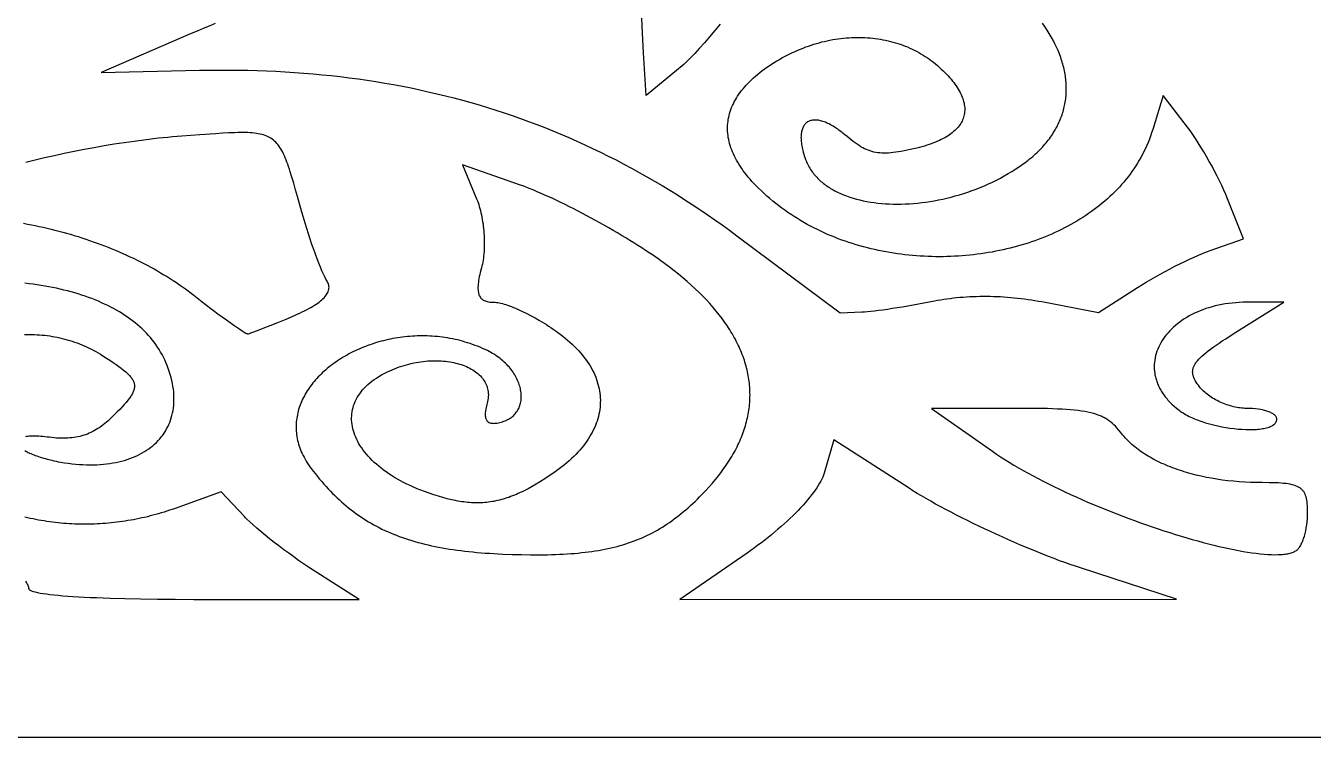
# Model space of a CAD drawing. Extents: x -500 to 500, y -999 to 1001.
# Drawn here: x -245.4 to 82.9, y -999.5 to -818 of the extents above; entities that cross this region are included whole.
import ezdxf

# ---------------------------------------------------------------- set-up
doc = ezdxf.new("R2010")
doc.units = 0
doc.layers.add('LAYER_1', color=18, linetype='CONTINUOUS')

msp = doc.modelspace()

# ---------------------------------------------------------------- linework, layer by layer
at = {"layer": 'LAYER_1'}
for points in [[(-0.07, -999.47), (499.93, -999.47), (497.95, 1000.53), (-500.07, 1000.53), (-500.07, -999.47)], [(-72.97, -937.56), (-72.05, -936.6), (-71.16, -935.63), (-70.31, -934.66), (-69.49, -933.69), (-68.71, -932.72), (-67.97, -931.75), (-67.61, -931.26), (-67.27, -930.78), (-66.93, -930.29), (-66.6, -929.8), (-66.28, -929.31), (-65.96, -928.82), (-65.66, -928.34), (-65.37, -927.85), (-65.08, -927.36), (-64.8, -926.87), (-64.54, -926.38), (-64.28, -925.89), (-64.03, -925.4), (-63.79, -924.91), (-63.56, -924.42), (-63.34, -923.93), (-63.13, -923.44), (-62.92, -922.95), (-62.73, -922.45), (-62.54, -921.96), (-62.37, -921.47), (-62.2, -920.98), (-62.04, -920.49), (-61.89, -920), (-61.75, -919.51), (-61.62, -919.01), (-61.5, -918.52), (-61.38, -918.03), (-61.28, -917.54), (-61.18, -917.05), (-61.1, -916.55), (-61.02, -916.06), (-60.95, -915.57), (-60.89, -915.08), (-60.84, -914.59), (-60.8, -914.1), (-60.77, -913.6), (-60.74, -913.11), (-60.73, -912.62), (-60.72, -912.13), (-60.73, -911.64), (-60.74, -911.15), (-60.76, -910.65), (-60.79, -910.16), (-60.83, -909.67), (-60.88, -909.18), (-60.94, -908.69), (-61, -908.2), (-61.08, -907.71), (-61.16, -907.22), (-61.26, -906.73), (-61.36, -906.24), (-61.47, -905.75), (-61.59, -905.26), (-61.72, -904.77), (-61.86, -904.29), (-62, -903.8), (-62.16, -903.31), (-62.32, -902.82), (-62.5, -902.33), (-62.68, -901.85), (-62.87, -901.36), (-63.07, -900.87), (-63.28, -900.39), (-63.5, -899.9), (-63.73, -899.42), (-63.96, -898.93), (-64.21, -898.45), (-64.46, -897.96), (-64.72, -897.48), (-64.99, -897), (-65.28, -896.51), (-65.57, -896.03), (-65.86, -895.55), (-66.17, -895.07), (-66.49, -894.59), (-66.81, -894.11), (-67.15, -893.63), (-67.49, -893.15), (-67.84, -892.67), (-68.57, -891.71), (-69.34, -890.76), (-70.14, -889.81), (-70.97, -888.86), (-71.85, -887.91), (-72.75, -886.97), (-73.7, -886.03), (-74.67, -885.09), (-75.69, -884.16), (-76.74, -883.23), (-77.82, -882.3), (-78.94, -881.37), (-80.1, -880.45), (-81.29, -879.53), (-82.51, -878.61), (-83.77, -877.7), (-85.07, -876.79), (-86.4, -875.89), (-87.34, -875.27), (-88.31, -874.64), (-89.3, -874), (-90.31, -873.36), (-91.35, -872.72), (-92.4, -872.08), (-93.47, -871.44), (-94.55, -870.8), (-95.65, -870.17), (-96.75, -869.53), (-98.98, -868.28), (-101.22, -867.05), (-103.46, -865.86), (-105.68, -864.71), (-106.77, -864.15), (-107.86, -863.61), (-108.93, -863.08), (-109.98, -862.58), (-111.02, -862.08), (-112.04, -861.61), (-113.03, -861.16), (-114.01, -860.73), (-114.95, -860.32), (-115.87, -859.93), (-116.76, -859.57), (-117.61, -859.23), (-118.43, -858.92), (-119.22, -858.64), (-134.05, -853.42), (-130.42, -862.15), (-130.24, -862.61), (-130.06, -863.09), (-129.9, -863.58), (-129.74, -864.08), (-129.59, -864.6), (-129.45, -865.14), (-129.32, -865.68), (-129.2, -866.24), (-129.09, -866.8), (-128.98, -867.37), (-128.89, -867.95), (-128.8, -868.53), (-128.73, -869.12), (-128.66, -869.71), (-128.61, -870.31), (-128.56, -870.9), (-128.52, -871.5), (-128.5, -872.1), (-128.48, -872.69), (-128.47, -873.28), (-128.47, -873.86), (-128.49, -874.44), (-128.51, -875.02), (-128.54, -875.58), (-128.59, -876.14), (-128.64, -876.69), (-128.7, -877.22), (-128.78, -877.75), (-128.87, -878.26), (-128.96, -878.75), (-129.07, -879.23), (-129.19, -879.69), (-129.35, -880.3), (-129.49, -880.88), (-129.62, -881.44), (-129.74, -881.97), (-129.84, -882.47), (-129.92, -882.96), (-129.99, -883.42), (-130.04, -883.86), (-130.07, -884.27), (-130.09, -884.66), (-130.09, -885.03), (-130.07, -885.38), (-130.04, -885.71), (-129.99, -886.02), (-129.92, -886.31), (-129.83, -886.58), (-129.73, -886.83), (-129.61, -887.06), (-129.47, -887.27), (-129.32, -887.46), (-129.14, -887.64), (-128.95, -887.79), (-128.74, -887.94), (-128.51, -888.06), (-128.26, -888.17), (-128, -888.26), (-127.71, -888.34), (-127.41, -888.4), (-127.08, -888.45), (-126.74, -888.48), (-126.38, -888.5), (-125.99, -888.51), (-125.69, -888.52), (-125.37, -888.55), (-125.02, -888.6), (-124.65, -888.66), (-124.26, -888.75), (-123.86, -888.85), (-123.43, -888.97), (-122.99, -889.11), (-122.53, -889.26), (-122.05, -889.43), (-121.56, -889.61), (-121.06, -889.81), (-120.55, -890.02), (-120.02, -890.25), (-119.48, -890.49), (-118.94, -890.74), (-118.39, -891), (-117.83, -891.28), (-116.69, -891.86), (-115.54, -892.49), (-114.38, -893.15), (-113.22, -893.85), (-112.65, -894.21), (-112.07, -894.58), (-111.51, -894.95), (-110.94, -895.33), (-110.39, -895.71), (-109.84, -896.1), (-109.15, -896.61), (-108.48, -897.12), (-107.84, -897.64), (-107.22, -898.16), (-106.62, -898.68), (-106.04, -899.22), (-105.48, -899.75), (-104.95, -900.29), (-104.44, -900.84), (-103.95, -901.38), (-103.49, -901.94), (-103.05, -902.49), (-102.63, -903.05), (-102.23, -903.61), (-101.85, -904.18), (-101.5, -904.74), (-101.17, -905.32), (-100.86, -905.89), (-100.57, -906.46), (-100.31, -907.04), (-100.07, -907.62), (-99.85, -908.2), (-99.65, -908.79), (-99.48, -909.37), (-99.33, -909.96), (-99.2, -910.55), (-99.09, -911.14), (-99, -911.72), (-98.94, -912.31), (-98.9, -912.9), (-98.88, -913.5), (-98.89, -914.09), (-98.91, -914.68), (-98.96, -915.27), (-99.03, -915.86), (-99.12, -916.45), (-99.24, -917.04), (-99.38, -917.62), (-99.54, -918.21), (-99.72, -918.8), (-99.93, -919.38), (-100.15, -919.96), (-100.4, -920.54), (-100.67, -921.12), (-100.97, -921.7), (-101.28, -922.27), (-101.62, -922.85), (-101.98, -923.41), (-102.36, -923.98), (-102.77, -924.54), (-103.19, -925.1), (-103.64, -925.66), (-104.12, -926.22), (-104.61, -926.76), (-105.13, -927.31), (-105.66, -927.85), (-106.22, -928.39), (-106.81, -928.92), (-107.41, -929.45), (-108.04, -929.98), (-108.69, -930.49), (-109.36, -931.01), (-110.05, -931.52), (-110.77, -932.02), (-111.92, -932.8), (-113.04, -933.54), (-114.14, -934.24), (-115.22, -934.89), (-116.27, -935.5), (-117.3, -936.06), (-118.31, -936.59), (-118.81, -936.83), (-119.31, -937.07), (-119.8, -937.29), (-120.29, -937.51), (-120.78, -937.71), (-121.26, -937.91), (-121.75, -938.09), (-122.22, -938.27), (-122.7, -938.43), (-123.18, -938.58), (-123.65, -938.73), (-124.12, -938.86), (-124.6, -938.98), (-125.07, -939.09), (-125.54, -939.2), (-126.01, -939.29), (-126.48, -939.37), (-126.95, -939.45), (-127.42, -939.51), (-127.9, -939.56), (-128.37, -939.61), (-128.84, -939.64), (-129.32, -939.66), (-129.8, -939.68), (-130.28, -939.68), (-130.76, -939.68), (-131.25, -939.66), (-131.74, -939.64), (-132.23, -939.61), (-132.73, -939.56), (-133.22, -939.51), (-133.73, -939.45), (-134.23, -939.38), (-134.75, -939.3), (-135.26, -939.21), (-135.78, -939.11), (-136.31, -939), (-136.84, -938.89), (-137.92, -938.62), (-139.03, -938.33), (-140.16, -937.99), (-141.32, -937.63), (-142.52, -937.22), (-143.74, -936.78), (-144.69, -936.43), (-145.61, -936.06), (-146.5, -935.68), (-147.38, -935.29), (-148.23, -934.88), (-149.05, -934.47), (-149.85, -934.05), (-150.63, -933.61), (-151.39, -933.17), (-152.12, -932.72), (-152.82, -932.26), (-153.5, -931.79), (-154.16, -931.31), (-154.79, -930.83), (-155.4, -930.34), (-155.99, -929.84), (-156.54, -929.34), (-157.08, -928.83), (-157.59, -928.31), (-158.07, -927.79), (-158.53, -927.27), (-158.96, -926.74), (-159.36, -926.21), (-159.74, -925.67), (-160.1, -925.13), (-160.43, -924.59), (-160.73, -924.05), (-161.01, -923.5), (-161.26, -922.95), (-161.48, -922.4), (-161.68, -921.85), (-161.85, -921.31), (-162, -920.76), (-162.11, -920.21), (-162.2, -919.66), (-162.27, -919.11), (-162.3, -918.57), (-162.31, -918.03), (-162.29, -917.49), (-162.25, -916.95), (-162.17, -916.42), (-162.07, -915.89), (-161.94, -915.36), (-161.79, -914.84), (-161.6, -914.32), (-161.39, -913.81), (-161.15, -913.31), (-160.88, -912.81), (-160.58, -912.31), (-160.25, -911.83), (-159.89, -911.35), (-159.51, -910.88), (-159.09, -910.42), (-158.65, -909.96), (-158.18, -909.52), (-157.68, -909.08), (-157.14, -908.65), (-156.58, -908.24), (-155.99, -907.83), (-155.37, -907.44), (-154.72, -907.05), (-154.04, -906.68), (-153.33, -906.32), (-152.59, -905.97), (-151.98, -905.71), (-151.37, -905.46), (-150.76, -905.22), (-150.15, -905), (-149.54, -904.79), (-148.92, -904.6), (-148.31, -904.43), (-147.7, -904.27), (-147.09, -904.12), (-146.48, -903.99), (-145.88, -903.87), (-145.27, -903.77), (-144.67, -903.68), (-144.07, -903.6), (-143.48, -903.54), (-142.89, -903.49), (-142.3, -903.46), (-141.72, -903.43), (-141.15, -903.42), (-140.58, -903.43), (-140.01, -903.44), (-139.46, -903.47), (-138.91, -903.51), (-138.36, -903.57), (-137.83, -903.63), (-137.3, -903.71), (-136.79, -903.8), (-136.28, -903.9), (-135.78, -904.02), (-135.29, -904.14), (-134.82, -904.28), (-134.35, -904.42), (-133.89, -904.58), (-133.45, -904.75), (-133.02, -904.93), (-132.6, -905.12), (-132.2, -905.32), (-131.8, -905.54), (-131.43, -905.76), (-131.06, -905.99), (-130.71, -906.23), (-130.38, -906.48), (-130.06, -906.74), (-129.76, -907.01), (-129.47, -907.3), (-129.21, -907.58), (-128.95, -907.88), (-128.72, -908.19), (-128.51, -908.51), (-128.31, -908.83), (-128.13, -909.17), (-127.97, -909.51), (-127.83, -909.86), (-127.72, -910.22), (-127.62, -910.58), (-127.54, -910.96), (-127.49, -911.34), (-127.46, -911.73), (-127.44, -912.12), (-127.46, -912.53), (-127.49, -912.94), (-127.55, -913.36), (-127.64, -913.78), (-127.74, -914.21), (-127.85, -914.62), (-127.95, -915.01), (-128.03, -915.39), (-128.1, -915.74), (-128.16, -916.08), (-128.2, -916.4), (-128.23, -916.71), (-128.24, -916.99), (-128.24, -917.26), (-128.23, -917.52), (-128.2, -917.76), (-128.16, -917.98), (-128.1, -918.18), (-128.03, -918.37), (-127.94, -918.54), (-127.84, -918.7), (-127.73, -918.84), (-127.6, -918.96), (-127.46, -919.07), (-127.3, -919.16), (-127.12, -919.24), (-126.94, -919.3), (-126.73, -919.35), (-126.51, -919.38), (-126.28, -919.39), (-126.03, -919.4), (-125.77, -919.38), (-125.49, -919.35), (-125.19, -919.31), (-124.88, -919.25), (-124.55, -919.18), (-124.21, -919.1), (-123.82, -918.99), (-123.46, -918.86), (-123.11, -918.73), (-122.77, -918.58), (-122.45, -918.42), (-122.14, -918.25), (-121.85, -918.07), (-121.57, -917.87), (-121.31, -917.67), (-121.06, -917.45), (-120.83, -917.23), (-120.61, -916.99), (-120.41, -916.75), (-120.22, -916.5), (-120.04, -916.24), (-119.88, -915.97), (-119.74, -915.69), (-119.61, -915.41), (-119.49, -915.12), (-119.38, -914.82), (-119.29, -914.52), (-119.22, -914.21), (-119.16, -913.9), (-119.11, -913.58), (-119.07, -913.25), (-119.05, -912.92), (-119.04, -912.59), (-119.05, -912.26), (-119.07, -911.92), (-119.1, -911.58), (-119.15, -911.23), (-119.21, -910.88), (-119.28, -910.54), (-119.36, -910.19), (-119.46, -909.83), (-119.57, -909.48), (-119.7, -909.13), (-119.84, -908.78), (-119.99, -908.43), (-120.15, -908.08), (-120.32, -907.73), (-120.51, -907.38), (-120.71, -907.03), (-120.92, -906.69), (-121.15, -906.35), (-121.38, -906.01), (-121.63, -905.67), (-121.89, -905.34), (-122.17, -905.01), (-122.45, -904.69), (-122.75, -904.37), (-123.06, -904.06), (-123.38, -903.75), (-123.71, -903.45), (-124.05, -903.16), (-124.41, -902.87), (-124.78, -902.59), (-125.15, -902.31), (-125.54, -902.05), (-125.94, -901.79), (-126.36, -901.54), (-126.78, -901.3), (-127.21, -901.06), (-127.66, -900.84), (-128.28, -900.55), (-128.91, -900.27), (-129.54, -900), (-130.17, -899.74), (-130.81, -899.5), (-131.44, -899.27), (-132.08, -899.05), (-132.72, -898.84), (-133.36, -898.65), (-134, -898.46), (-134.64, -898.29), (-135.29, -898.13), (-135.93, -897.99), (-136.57, -897.85), (-137.22, -897.73), (-137.86, -897.61), (-138.51, -897.51), (-139.15, -897.42), (-139.8, -897.34), (-140.44, -897.27), (-141.09, -897.21), (-141.73, -897.17), (-142.37, -897.13), (-143.01, -897.11), (-143.65, -897.09), (-144.29, -897.08), (-144.92, -897.09), (-145.56, -897.1), (-146.19, -897.13), (-146.82, -897.16), (-147.45, -897.21), (-148.07, -897.26), (-148.7, -897.33), (-149.32, -897.4), (-149.94, -897.48), (-150.55, -897.57), (-151.16, -897.67), (-151.77, -897.78), (-152.37, -897.9), (-152.98, -898.03), (-153.57, -898.17), (-154.17, -898.31), (-154.75, -898.46), (-155.34, -898.62), (-155.92, -898.79), (-156.49, -898.97), (-157.07, -899.16), (-157.63, -899.35), (-158.19, -899.55), (-158.75, -899.76), (-159.3, -899.98), (-159.84, -900.2), (-160.38, -900.43), (-160.91, -900.67), (-161.44, -900.92), (-161.96, -901.17), (-162.47, -901.43), (-162.98, -901.7), (-163.48, -901.97), (-163.98, -902.25), (-164.46, -902.54), (-164.94, -902.83), (-165.41, -903.13), (-165.88, -903.44), (-166.33, -903.75), (-166.78, -904.06), (-167.22, -904.39), (-167.66, -904.72), (-168.08, -905.05), (-168.5, -905.39), (-168.91, -905.74), (-169.3, -906.09), (-169.69, -906.45), (-170.07, -906.81), (-170.45, -907.17), (-170.81, -907.55), (-171.16, -907.92), (-171.5, -908.3), (-171.83, -908.69), (-172.16, -909.08), (-172.47, -909.47), (-172.77, -909.87), (-173.06, -910.27), (-173.34, -910.68), (-173.61, -911.09), (-173.87, -911.51), (-174.11, -911.92), (-174.35, -912.35), (-174.57, -912.77), (-174.79, -913.2), (-174.99, -913.63), (-175.18, -914.07), (-175.35, -914.5), (-175.52, -914.95), (-175.67, -915.39), (-175.81, -915.84), (-175.93, -916.29), (-176.05, -916.74), (-176.14, -917.19), (-176.23, -917.65), (-176.3, -918.11), (-176.36, -918.57), (-176.41, -919.03), (-176.44, -919.5), (-176.46, -919.96), (-176.46, -920.43), (-176.45, -920.9), (-176.42, -921.37), (-176.38, -921.84), (-176.33, -922.32), (-176.26, -922.79), (-176.17, -923.27), (-176.07, -923.75), (-175.95, -924.22), (-175.82, -924.7), (-175.67, -925.18), (-175.51, -925.66), (-175.33, -926.14), (-175.13, -926.62), (-174.92, -927.1), (-174.69, -927.58), (-174.44, -928.06), (-174.18, -928.54), (-173.89, -929.02), (-173.6, -929.5), (-173.28, -929.98), (-172.95, -930.46), (-172.59, -930.94), (-172.07, -931.63), (-171.54, -932.3), (-171, -932.97), (-170.46, -933.62), (-169.92, -934.26), (-169.38, -934.88), (-168.83, -935.5), (-168.28, -936.1), (-167.72, -936.69), (-167.15, -937.26), (-166.59, -937.83), (-166.01, -938.38), (-165.43, -938.92), (-164.85, -939.45), (-164.26, -939.96), (-163.66, -940.47), (-163.06, -940.96), (-162.45, -941.44), (-161.84, -941.91), (-161.21, -942.37), (-160.58, -942.81), (-159.95, -943.25), (-159.3, -943.68), (-158.65, -944.09), (-157.99, -944.49), (-157.32, -944.88), (-156.64, -945.27), (-155.96, -945.64), (-155.26, -946), (-154.56, -946.35), (-153.85, -946.69), (-153.13, -947.02), (-152.4, -947.34), (-151.65, -947.65), (-150.9, -947.94), (-150.14, -948.23), (-149.37, -948.51), (-148.59, -948.78), (-147.79, -949.05), (-146.99, -949.3), (-146.17, -949.54), (-145.34, -949.77), (-144.5, -949.99), (-143.65, -950.21), (-142.79, -950.41), (-141.91, -950.61), (-141.02, -950.8), (-140.12, -950.98), (-139.21, -951.15), (-138.28, -951.31), (-137.34, -951.46), (-136.38, -951.61), (-135.41, -951.74), (-134.43, -951.87), (-133.44, -951.99), (-132.42, -952.1), (-131.4, -952.21), (-130.36, -952.31), (-129.3, -952.39), (-128.23, -952.48), (-127.14, -952.55), (-126.04, -952.62), (-124.92, -952.68), (-123.78, -952.73), (-121.34, -952.82), (-118.99, -952.88), (-116.71, -952.92), (-115.6, -952.93), (-114.51, -952.92), (-113.44, -952.92), (-112.38, -952.9), (-111.35, -952.87), (-110.33, -952.84), (-109.33, -952.8), (-108.35, -952.75), (-107.38, -952.69), (-106.43, -952.63), (-105.49, -952.56), (-104.57, -952.47), (-103.67, -952.38), (-102.78, -952.28), (-101.9, -952.17), (-101.04, -952.05), (-100.2, -951.93), (-99.36, -951.79), (-98.54, -951.64), (-97.73, -951.49), (-96.94, -951.32), (-96.15, -951.15), (-95.38, -950.96), (-94.62, -950.77), (-93.87, -950.57), (-93.13, -950.35), (-92.4, -950.13), (-91.68, -949.89), (-90.97, -949.65), (-90.27, -949.39), (-89.58, -949.13), (-88.9, -948.85), (-88.22, -948.56), (-87.55, -948.26), (-86.89, -947.95), (-86.24, -947.63), (-85.59, -947.3), (-84.96, -946.96), (-84.32, -946.61), (-83.69, -946.24), (-83.07, -945.86), (-82.45, -945.47), (-81.84, -945.07), (-81.23, -944.66), (-80.63, -944.23), (-80.03, -943.79), (-79.43, -943.34), (-78.84, -942.88), (-78.24, -942.41), (-77.65, -941.92), (-77.07, -941.42), (-76.48, -940.91), (-75.89, -940.38), (-75.31, -939.85), (-74.72, -939.29), (-74.14, -938.73), (-73.56, -938.15)], [(65.89, -915.57), (65.49, -915.57), (65.08, -915.55), (64.67, -915.51), (64.25, -915.46), (63.83, -915.4), (63.41, -915.33), (62.98, -915.24), (62.56, -915.14), (62.13, -915.03), (61.7, -914.91), (61.28, -914.78), (60.85, -914.64), (60.43, -914.49), (60.01, -914.32), (59.6, -914.15), (59.19, -913.97), (58.79, -913.78), (58.39, -913.58), (58, -913.38), (57.62, -913.16), (57.24, -912.94), (56.88, -912.71), (56.53, -912.48), (56.18, -912.24), (55.85, -911.99), (55.53, -911.73), (55.23, -911.48), (54.94, -911.21), (54.66, -910.95), (54.4, -910.67), (54.15, -910.4), (53.93, -910.12), (53.61, -909.69), (53.31, -909.28), (53.05, -908.88), (52.82, -908.49), (52.63, -908.11), (52.46, -907.74), (52.39, -907.56), (52.33, -907.38), (52.28, -907.2), (52.23, -907.02), (52.2, -906.84), (52.17, -906.66), (52.16, -906.49), (52.15, -906.31), (52.15, -906.13), (52.16, -905.96), (52.18, -905.78), (52.21, -905.61), (52.25, -905.43), (52.3, -905.26), (52.36, -905.08), (52.43, -904.9), (52.51, -904.72), (52.6, -904.54), (52.71, -904.36), (52.82, -904.18), (52.94, -904), (53.07, -903.81), (53.37, -903.43), (53.71, -903.05), (54.09, -902.65), (54.53, -902.24), (55, -901.82), (55.53, -901.38), (56.1, -900.93), (56.72, -900.46), (57.4, -899.97), (58.12, -899.46), (58.89, -898.94), (59.72, -898.38), (60.6, -897.81), (62.52, -896.59), (75.36, -888.51), (65.95, -888.51), (64.99, -888.52), (64.05, -888.56), (63.13, -888.62), (62.21, -888.7), (61.32, -888.81), (60.44, -888.94), (59.58, -889.09), (58.73, -889.26), (57.9, -889.45), (57.09, -889.66), (56.3, -889.89), (55.52, -890.14), (54.77, -890.41), (54.03, -890.7), (53.31, -891), (52.61, -891.32), (51.93, -891.66), (51.28, -892.01), (50.64, -892.38), (50.02, -892.76), (49.43, -893.16), (48.85, -893.57), (48.3, -893.99), (47.77, -894.43), (47.26, -894.87), (46.78, -895.33), (46.32, -895.8), (45.88, -896.28), (45.47, -896.77), (45.08, -897.27), (44.71, -897.78), (44.37, -898.3), (44.06, -898.82), (43.77, -899.36), (43.51, -899.89), (43.27, -900.44), (43.06, -900.99), (42.88, -901.55), (42.72, -902.11), (42.6, -902.67), (42.5, -903.24), (42.42, -903.81), (42.38, -904.38), (42.37, -904.96), (42.38, -905.53), (42.43, -906.11), (42.5, -906.69), (42.55, -906.98), (42.61, -907.26), (42.67, -907.55), (42.74, -907.84), (42.82, -908.13), (42.91, -908.42), (43, -908.7), (43.11, -908.99), (43.22, -909.28), (43.34, -909.56), (43.46, -909.85), (43.6, -910.13), (43.74, -910.41), (43.89, -910.69), (44.05, -910.97), (44.22, -911.25), (44.39, -911.53), (44.58, -911.81), (44.77, -912.09), (44.97, -912.36), (45.18, -912.64), (45.39, -912.91), (45.62, -913.18), (45.85, -913.45), (46.1, -913.72), (46.35, -913.98), (46.88, -914.51), (47.44, -915.03), (48.04, -915.54), (48.68, -916.04), (49.01, -916.28), (49.35, -916.52), (49.71, -916.75), (50.09, -916.97), (50.48, -917.19), (50.88, -917.41), (51.29, -917.62), (51.72, -917.82), (52.15, -918.02), (52.6, -918.21), (53.06, -918.4), (53.53, -918.58), (54, -918.75), (54.48, -918.92), (54.97, -919.08), (55.47, -919.24), (56.47, -919.53), (57.5, -919.8), (58.54, -920.04), (59.58, -920.26), (60.63, -920.44), (61.67, -920.61), (62.7, -920.74), (63.72, -920.84), (64.71, -920.92), (65.68, -920.97), (66.62, -920.98), (67.08, -920.98), (67.53, -920.97), (67.97, -920.95), (68.39, -920.93), (68.81, -920.89), (69.21, -920.85), (69.6, -920.8), (69.97, -920.75), (70.33, -920.68), (70.68, -920.61), (71.01, -920.53), (71.32, -920.44), (71.62, -920.34), (71.89, -920.23), (72.16, -920.12), (72.4, -919.99), (72.62, -919.86), (72.82, -919.72), (73, -919.57), (73.16, -919.41), (73.29, -919.25), (73.4, -919.07), (73.49, -918.89), (73.56, -918.69), (73.59, -918.49), (73.61, -918.28), (73.6, -918.14), (73.57, -918), (73.52, -917.87), (73.45, -917.74), (73.36, -917.61), (73.26, -917.48), (73.14, -917.35), (73, -917.23), (72.84, -917.11), (72.67, -916.99), (72.49, -916.88), (72.28, -916.77), (72.07, -916.66), (71.84, -916.56), (71.6, -916.46), (71.34, -916.37), (71.07, -916.28), (70.79, -916.19), (70.5, -916.11), (70.2, -916.04), (69.56, -915.9), (68.89, -915.79), (68.18, -915.7), (67.44, -915.63), (66.67, -915.59)], [(81.47, -942.19), (81.46, -941.58), (81.45, -941), (81.42, -940.45), (81.38, -939.94), (81.33, -939.45), (81.26, -938.99), (81.18, -938.57), (81.08, -938.17), (80.96, -937.79), (80.81, -937.44), (80.73, -937.28), (80.65, -937.12), (80.56, -936.97), (80.46, -936.82), (80.36, -936.68), (80.25, -936.54), (80.14, -936.41), (80.02, -936.29), (79.89, -936.17), (79.75, -936.06), (79.61, -935.95), (79.46, -935.84), (79.3, -935.75), (79.14, -935.65), (78.97, -935.56), (78.79, -935.48), (78.4, -935.32), (77.98, -935.18), (77.53, -935.06), (77.04, -934.95), (76.51, -934.86), (75.95, -934.78), (75.34, -934.71), (74.69, -934.65), (74, -934.61), (73.27, -934.57), (72.49, -934.55), (71.66, -934.53), (69.86, -934.52), (68.37, -934.5), (66.88, -934.46), (65.42, -934.39), (63.97, -934.3), (62.53, -934.17), (61.12, -934.02), (59.72, -933.85), (58.34, -933.65), (56.99, -933.42), (55.66, -933.17), (54.35, -932.89), (53.07, -932.59), (51.81, -932.27), (50.57, -931.92), (49.97, -931.74), (49.37, -931.55), (48.78, -931.36), (48.19, -931.16), (47.62, -930.95), (47.05, -930.74), (46.49, -930.52), (45.93, -930.3), (45.38, -930.07), (44.85, -929.84), (44.32, -929.6), (43.79, -929.36), (43.28, -929.11), (42.78, -928.86), (42.28, -928.6), (41.79, -928.33), (41.31, -928.06), (40.84, -927.79), (40.38, -927.51), (39.93, -927.23), (39.49, -926.94), (39.06, -926.64), (38.64, -926.34), (38.22, -926.04), (37.82, -925.73), (37.43, -925.42), (37.05, -925.1), (36.67, -924.78), (36.31, -924.45), (35.96, -924.12), (35.62, -923.79), (35.29, -923.45), (34.97, -923.1), (34.66, -922.75), (34.37, -922.4), (34.08, -922.04), (33.68, -921.53), (33.27, -921.04), (32.86, -920.58), (32.45, -920.15), (32.04, -919.74), (31.61, -919.36), (31.17, -919), (30.72, -918.66), (30.24, -918.34), (30, -918.19), (29.75, -918.05), (29.49, -917.91), (29.23, -917.78), (28.96, -917.65), (28.68, -917.52), (28.1, -917.29), (27.49, -917.08), (26.84, -916.88), (26.15, -916.7), (25.42, -916.54), (24.64, -916.39), (23.82, -916.26), (22.94, -916.14), (22.01, -916.03), (21.02, -915.94), (19.97, -915.86), (18.86, -915.79), (17.68, -915.74), (16.43, -915.69), (15.11, -915.65), (13.71, -915.62), (12.24, -915.6), (10.68, -915.58), (7.31, -915.57), (-14.43, -915.57), (1.1, -926.53), (2.11, -927.23), (3.16, -927.93), (4.24, -928.63), (5.37, -929.33), (6.52, -930.03), (7.71, -930.73), (8.93, -931.42), (10.17, -932.12), (11.45, -932.81), (12.75, -933.5), (14.07, -934.18), (15.42, -934.86), (16.79, -935.54), (18.18, -936.21), (19.59, -936.87), (21.02, -937.53), (22.46, -938.18), (23.91, -938.83), (25.38, -939.46), (26.85, -940.09), (28.34, -940.71), (29.83, -941.32), (31.33, -941.92), (32.83, -942.51), (34.34, -943.09), (35.85, -943.66), (37.35, -944.21), (38.86, -944.75), (40.36, -945.29), (41.86, -945.8), (43.35, -946.31), (44.83, -946.79), (46.3, -947.27), (47.76, -947.73), (49.21, -948.17), (50.64, -948.6), (52.06, -949), (53.46, -949.4), (54.84, -949.77), (56.2, -950.13), (57.54, -950.46), (58.86, -950.78), (60.15, -951.08), (61.41, -951.35), (62.64, -951.61), (63.85, -951.84), (65.02, -952.05), (66.16, -952.24), (67.27, -952.41), (68.33, -952.55), (69.37, -952.67), (70.36, -952.77), (71.31, -952.84), (72.22, -952.88), (73.08, -952.9), (73.9, -952.89), (74.68, -952.85), (75.05, -952.83), (75.4, -952.79), (75.74, -952.75), (76.07, -952.7), (76.39, -952.64), (76.7, -952.58), (76.99, -952.51), (77.27, -952.43), (77.53, -952.34), (77.78, -952.25), (78.02, -952.15), (78.24, -952.04), (78.45, -951.93), (78.64, -951.8), (78.78, -951.69), (78.93, -951.56), (79.07, -951.42), (79.21, -951.25), (79.34, -951.07), (79.48, -950.88), (79.61, -950.67), (79.74, -950.44), (79.86, -950.2), (79.98, -949.95), (80.1, -949.68), (80.22, -949.4), (80.33, -949.11), (80.43, -948.81), (80.64, -948.17), (80.82, -947.5), (80.98, -946.8), (81.12, -946.07), (81.24, -945.32), (81.34, -944.55), (81.41, -943.77), (81.45, -942.98)], [(-20.17, -935.95), (-39.33, -923.6), (-41.81, -932.13), (-41.88, -932.36), (-41.96, -932.6), (-42.15, -933.09), (-42.39, -933.6), (-42.66, -934.13), (-42.96, -934.68), (-43.3, -935.24), (-43.68, -935.82), (-44.09, -936.42), (-44.53, -937.03), (-45, -937.65), (-45.51, -938.28), (-46.04, -938.93), (-46.61, -939.58), (-47.2, -940.24), (-47.81, -940.91), (-48.46, -941.59), (-49.13, -942.27), (-49.82, -942.96), (-50.53, -943.65), (-51.27, -944.34), (-52.02, -945.03), (-52.8, -945.73), (-53.6, -946.42), (-54.41, -947.11), (-55.24, -947.8), (-56.09, -948.49), (-56.95, -949.17), (-57.82, -949.85), (-58.71, -950.51), (-59.61, -951.18), (-60.52, -951.83), (-61.44, -952.47), (-78.6, -964.29), (48.07, -964.28), (23.53, -956.29), (22.25, -955.86), (20.93, -955.41), (19.58, -954.93), (18.21, -954.43), (16.81, -953.91), (15.39, -953.36), (13.95, -952.79), (12.49, -952.21), (11.02, -951.61), (9.54, -950.99), (8.05, -950.36), (6.55, -949.71), (5.05, -949.05), (3.55, -948.38), (2.06, -947.7), (0.57, -947.02), (-0.91, -946.32), (-2.38, -945.62), (-3.83, -944.92), (-5.27, -944.21), (-6.69, -943.5), (-8.08, -942.79), (-9.45, -942.08), (-10.79, -941.37), (-12.1, -940.67), (-13.38, -939.97), (-14.62, -939.28), (-15.82, -938.59), (-16.98, -937.91), (-18.09, -937.25), (-19.16, -936.59)]]:
    msp.add_lwpolyline(points, close=True, dxfattribs=at)
for points in [[(-68.31, -817.58), (-69.67, -819.22), (-71.01, -820.8), (-72.31, -822.3), (-73.58, -823.7), (-74.19, -824.37), (-74.79, -825.01), (-75.38, -825.62), (-75.95, -826.2), (-76.5, -826.75), (-77.03, -827.27), (-77.54, -827.75), (-78.03, -828.19), (-78.49, -828.6), (-78.93, -828.97), (-87.23, -835.74), (-87.84, -824.91), (-88.12, -819.85), (-88.42, -814.09)], [(-197.08, -817.43), (-198.64, -818.07), (-200.17, -818.7), (-201.69, -819.34), (-203.19, -819.98), (-226.21, -829.9), (-201.06, -829.34), (-198.58, -829.29), (-196.11, -829.27), (-193.66, -829.27), (-191.22, -829.29), (-188.8, -829.33), (-186.38, -829.4), (-183.98, -829.48), (-181.59, -829.59), (-179.21, -829.72), (-176.85, -829.87), (-174.5, -830.04), (-172.15, -830.24), (-169.82, -830.46), (-167.51, -830.7), (-165.2, -830.96), (-162.91, -831.24), (-160.62, -831.55), (-158.35, -831.88), (-156.09, -832.23), (-153.84, -832.6), (-151.6, -832.99), (-149.37, -833.41), (-147.15, -833.85), (-144.94, -834.31), (-142.75, -834.8), (-140.56, -835.3), (-138.38, -835.83), (-136.22, -836.39), (-134.06, -836.96), (-131.92, -837.56), (-129.78, -838.18), (-127.65, -838.82), (-125.54, -839.48), (-123.43, -840.17), (-121.33, -840.88), (-119.24, -841.62), (-117.16, -842.37), (-115.09, -843.15), (-113.03, -843.95), (-110.98, -844.78), (-108.93, -845.63), (-106.9, -846.5), (-104.87, -847.39), (-102.85, -848.31), (-100.84, -849.25), (-98.84, -850.21), (-96.85, -851.2), (-94.86, -852.21), (-92.88, -853.24), (-90.91, -854.29), (-88.95, -855.37), (-87, -856.48), (-85.05, -857.6), (-83.11, -858.75), (-81.18, -859.92), (-79.25, -861.12), (-77.34, -862.34), (-75.43, -863.58), (-73.52, -864.85), (-71.62, -866.14), (-69.73, -867.45), (-67.85, -868.79), (-65.97, -870.15), (-64.1, -871.53), (-37.77, -891.22), (-32.18, -890.97), (-31.54, -890.93), (-30.79, -890.87), (-29.94, -890.78), (-28.99, -890.68), (-27.96, -890.55), (-26.85, -890.4), (-25.67, -890.23), (-24.44, -890.05), (-21.84, -889.64), (-19.14, -889.18), (-17.76, -888.94), (-16.39, -888.68), (-15.03, -888.43), (-13.68, -888.16), (-12.9, -888.01), (-12.1, -887.87), (-11.3, -887.74), (-10.5, -887.62), (-9.68, -887.51), (-8.86, -887.41), (-8.03, -887.32), (-7.2, -887.24), (-6.36, -887.18), (-5.52, -887.12), (-4.67, -887.07), (-3.82, -887.03), (-2.97, -887), (-2.11, -886.98), (-1.24, -886.97), (-0.38, -886.97), (0.49, -886.98), (1.37, -887), (2.24, -887.03), (3.12, -887.07), (4, -887.13), (4.88, -887.19), (5.76, -887.26), (6.64, -887.34), (7.52, -887.43), (8.41, -887.53), (9.29, -887.64), (10.17, -887.77), (11.05, -887.9), (11.93, -888.04), (12.81, -888.19), (13.69, -888.35), (28.16, -891.1), (38.11, -884.73), (39.17, -884.06), (40.29, -883.38), (41.45, -882.7), (42.65, -882.01), (43.88, -881.33), (45.13, -880.65), (46.39, -879.98), (47.65, -879.33), (48.9, -878.71), (50.13, -878.11), (51.34, -877.54), (52.5, -877), (53.62, -876.51), (54.68, -876.06), (55.68, -875.67), (56.6, -875.33), (65.13, -872.31), (61.08, -862.14), (60.63, -861.06), (60.14, -859.93), (59.6, -858.76), (59.02, -857.55), (58.4, -856.32), (57.75, -855.08), (57.09, -853.82), (56.4, -852.58), (55.7, -851.34), (54.98, -850.13), (54.27, -848.95), (53.56, -847.81), (52.86, -846.72), (52.16, -845.69), (51.49, -844.73), (50.84, -843.86), (44.65, -835.74), (41.96, -844.46), (41.7, -845.29), (41.42, -846.11), (41.11, -846.92), (40.79, -847.72), (40.46, -848.51), (40.1, -849.28), (39.73, -850.05), (39.34, -850.81), (38.94, -851.56), (38.52, -852.3), (38.08, -853.02), (37.63, -853.74), (37.16, -854.45), (36.68, -855.15), (36.18, -855.83), (35.67, -856.51), (35.14, -857.17), (34.6, -857.83), (34.04, -858.47), (33.47, -859.11), (32.89, -859.73), (32.29, -860.35), (31.68, -860.95), (31.05, -861.54), (30.42, -862.12), (29.77, -862.69), (29.11, -863.25), (28.43, -863.8), (27.75, -864.34), (27.05, -864.87), (26.34, -865.39), (25.62, -865.89), (24.89, -866.39), (24.15, -866.87), (23.4, -867.35), (22.64, -867.81), (21.87, -868.26), (21.09, -868.7), (20.3, -869.13), (19.5, -869.55), (18.69, -869.95), (17.87, -870.35), (17.05, -870.73), (16.22, -871.11), (15.37, -871.47), (14.52, -871.82), (13.67, -872.16), (12.8, -872.48), (11.93, -872.8), (11.05, -873.1), (10.17, -873.4), (9.28, -873.68), (8.38, -873.95), (7.47, -874.21), (6.57, -874.45), (5.65, -874.69), (4.73, -874.91), (3.81, -875.12), (2.88, -875.32), (1.94, -875.51), (1, -875.69), (0.06, -875.85), (-0.88, -876), (-1.83, -876.14), (-2.79, -876.27), (-3.74, -876.39), (-4.7, -876.49), (-5.66, -876.58), (-6.63, -876.66), (-7.59, -876.73), (-8.56, -876.79), (-9.53, -876.83), (-10.5, -876.86), (-11.47, -876.88), (-12.45, -876.89), (-13.42, -876.88), (-14.39, -876.86), (-15.37, -876.83), (-16.34, -876.79), (-17.32, -876.73), (-18.29, -876.67), (-19.26, -876.58), (-20.24, -876.49), (-21.21, -876.39), (-22.18, -876.27), (-23.15, -876.14), (-24.11, -875.99), (-25.08, -875.84), (-26.04, -875.67), (-27, -875.48), (-27.95, -875.29), (-28.91, -875.08), (-29.86, -874.86), (-30.8, -874.63), (-31.75, -874.38), (-32.69, -874.12), (-33.62, -873.85), (-34.55, -873.56), (-35.48, -873.26), (-36.4, -872.95), (-37.31, -872.63), (-38.22, -872.29), (-39.13, -871.94), (-40.02, -871.57), (-40.92, -871.19), (-41.8, -870.8), (-42.68, -870.4), (-43.55, -869.98), (-44.42, -869.55), (-45.28, -869.1), (-46.13, -868.64), (-46.97, -868.17), (-47.81, -867.68), (-48.63, -867.18), (-49.45, -866.67), (-50.26, -866.14), (-51.06, -865.6), (-51.85, -865.05), (-52.64, -864.48), (-53.41, -863.9), (-54.17, -863.3), (-54.92, -862.69), (-55.66, -862.07), (-56.4, -861.43), (-57.12, -860.78), (-57.83, -860.11), (-58.52, -859.43), (-59.21, -858.74), (-59.73, -858.2), (-60.23, -857.66), (-60.71, -857.12), (-61.16, -856.57), (-61.6, -856.03), (-62.03, -855.5), (-62.43, -854.96), (-62.81, -854.42), (-63.17, -853.88), (-63.52, -853.34), (-63.84, -852.81), (-64.15, -852.27), (-64.44, -851.74), (-64.7, -851.21), (-64.95, -850.67), (-65.18, -850.14), (-65.39, -849.61), (-65.58, -849.08), (-65.75, -848.56), (-65.91, -848.03), (-66.04, -847.51), (-66.16, -846.98), (-66.25, -846.46), (-66.33, -845.94), (-66.39, -845.42), (-66.43, -844.9), (-66.45, -844.39), (-66.45, -843.87), (-66.43, -843.36), (-66.39, -842.85), (-66.33, -842.34), (-66.26, -841.84), (-66.16, -841.33), (-66.05, -840.83), (-65.92, -840.33), (-65.77, -839.83), (-65.6, -839.33), (-65.41, -838.84), (-65.2, -838.35), (-64.97, -837.86), (-64.73, -837.37), (-64.46, -836.89), (-64.18, -836.41), (-63.88, -835.93), (-63.56, -835.45), (-63.22, -834.97), (-62.86, -834.5), (-62.48, -834.03), (-62.08, -833.57), (-61.67, -833.1), (-61.23, -832.64), (-60.78, -832.19), (-60.31, -831.73), (-59.82, -831.28), (-59.31, -830.83), (-58.78, -830.38), (-58.23, -829.94), (-57.67, -829.5), (-57.08, -829.07), (-56.48, -828.64), (-55.86, -828.21), (-55.22, -827.78), (-54.56, -827.36), (-53.88, -826.94), (-53.23, -826.55), (-52.57, -826.18), (-51.91, -825.82), (-51.25, -825.47), (-50.58, -825.13), (-49.91, -824.81), (-49.24, -824.5), (-48.56, -824.2), (-47.88, -823.92), (-47.2, -823.65), (-46.52, -823.39), (-45.84, -823.14), (-45.15, -822.91), (-44.47, -822.69), (-43.78, -822.49), (-43.09, -822.29), (-42.4, -822.11), (-41.71, -821.95), (-41.02, -821.79), (-40.33, -821.65), (-39.64, -821.52), (-38.95, -821.41), (-38.26, -821.3), (-37.57, -821.21), (-36.89, -821.14), (-36.2, -821.07), (-35.51, -821.02), (-34.83, -820.98), (-34.15, -820.96), (-33.47, -820.95), (-32.79, -820.95), (-32.11, -820.96), (-31.44, -820.99), (-30.77, -821.03), (-30.1, -821.08), (-29.44, -821.14), (-28.78, -821.22), (-28.12, -821.31), (-27.47, -821.41), (-26.82, -821.53), (-26.17, -821.66), (-25.53, -821.8), (-24.89, -821.95), (-24.26, -822.12), (-23.63, -822.3), (-23.01, -822.49), (-22.4, -822.7), (-21.79, -822.92), (-21.18, -823.15), (-20.58, -823.39), (-19.99, -823.65), (-19.4, -823.92), (-18.82, -824.2), (-18.25, -824.49), (-17.69, -824.8), (-17.13, -825.12), (-16.58, -825.45), (-16.03, -825.8), (-15.5, -826.15), (-14.97, -826.53), (-14.45, -826.91), (-13.94, -827.3), (-13.44, -827.71), (-12.95, -828.13), (-12.44, -828.58), (-11.96, -829.03), (-11.5, -829.47), (-11.05, -829.91), (-10.62, -830.35), (-10.22, -830.78), (-9.83, -831.21), (-9.46, -831.64), (-9.11, -832.07), (-8.77, -832.49), (-8.46, -832.91), (-8.16, -833.33), (-7.89, -833.75), (-7.63, -834.16), (-7.39, -834.57), (-7.17, -834.97), (-6.97, -835.37), (-6.78, -835.77), (-6.62, -836.17), (-6.47, -836.56), (-6.34, -836.95), (-6.24, -837.33), (-6.14, -837.71), (-6.07, -838.09), (-6.02, -838.46), (-5.98, -838.83), (-5.97, -839.19), (-5.97, -839.55), (-5.99, -839.91), (-6.03, -840.26), (-6.08, -840.61), (-6.16, -840.95), (-6.25, -841.29), (-6.37, -841.63), (-6.5, -841.95), (-6.64, -842.28), (-6.81, -842.6), (-7, -842.91), (-7.2, -843.22), (-7.42, -843.53), (-7.66, -843.83), (-7.92, -844.12), (-8.2, -844.41), (-8.49, -844.7), (-8.8, -844.98), (-9.13, -845.25), (-9.48, -845.52), (-9.85, -845.78), (-10.23, -846.04), (-10.64, -846.29), (-11.06, -846.53), (-11.5, -846.77), (-11.95, -847.01), (-12.43, -847.23), (-12.92, -847.45), (-13.43, -847.67), (-13.96, -847.88), (-14.51, -848.08), (-15.07, -848.28), (-15.65, -848.47), (-16.25, -848.65), (-16.87, -848.83), (-17.51, -849), (-18.16, -849.16), (-19.04, -849.37), (-19.88, -849.56), (-20.68, -849.73), (-21.45, -849.89), (-22.18, -850.03), (-22.89, -850.15), (-23.56, -850.25), (-24.21, -850.34), (-24.84, -850.4), (-25.44, -850.45), (-26.01, -850.47), (-26.57, -850.48), (-27.11, -850.46), (-27.64, -850.42), (-28.15, -850.36), (-28.65, -850.28), (-29.14, -850.18), (-29.62, -850.06), (-30.09, -849.91), (-30.56, -849.74), (-31.03, -849.55), (-31.49, -849.33), (-31.96, -849.09), (-32.43, -848.82), (-32.91, -848.53), (-33.39, -848.22), (-33.88, -847.87), (-34.39, -847.51), (-34.9, -847.11), (-35.43, -846.69), (-35.98, -846.25), (-36.54, -845.77), (-36.93, -845.45), (-37.31, -845.14), (-37.69, -844.85), (-38.06, -844.57), (-38.43, -844.31), (-38.79, -844.06), (-39.15, -843.82), (-39.5, -843.6), (-39.85, -843.4), (-40.19, -843.21), (-40.53, -843.03), (-40.86, -842.87), (-41.18, -842.72), (-41.5, -842.59), (-41.82, -842.47), (-42.12, -842.37), (-42.42, -842.28), (-42.71, -842.2), (-43, -842.14), (-43.28, -842.09), (-43.55, -842.05), (-43.81, -842.03), (-44.07, -842.02), (-44.32, -842.02), (-44.56, -842.04), (-44.8, -842.07), (-45.02, -842.11), (-45.24, -842.16), (-45.45, -842.23), (-45.65, -842.31), (-45.84, -842.41), (-46.03, -842.52), (-46.2, -842.63), (-46.37, -842.77), (-46.53, -842.91), (-46.68, -843.07), (-46.82, -843.23), (-46.95, -843.41), (-47.07, -843.61), (-47.18, -843.81), (-47.28, -844.03), (-47.37, -844.25), (-47.45, -844.49), (-47.52, -844.74), (-47.58, -845.01), (-47.63, -845.28), (-47.67, -845.56), (-47.7, -845.86), (-47.71, -846.17), (-47.72, -846.49), (-47.71, -846.82), (-47.7, -847.16), (-47.67, -847.51), (-47.63, -847.87), (-47.58, -848.24), (-47.51, -848.62), (-47.44, -849.02), (-47.35, -849.42), (-47.25, -849.83), (-47.14, -850.26), (-47.01, -850.69), (-46.87, -851.13), (-46.72, -851.59), (-46.56, -852.05), (-46.43, -852.39), (-46.29, -852.73), (-46.14, -853.06), (-45.98, -853.38), (-45.82, -853.71), (-45.64, -854.02), (-45.46, -854.33), (-45.27, -854.64), (-45.07, -854.94), (-44.86, -855.23), (-44.65, -855.52), (-44.42, -855.81), (-44.19, -856.09), (-43.95, -856.36), (-43.7, -856.63), (-43.45, -856.9), (-43.18, -857.15), (-42.91, -857.41), (-42.64, -857.66), (-42.35, -857.9), (-42.06, -858.14), (-41.76, -858.37), (-41.45, -858.6), (-41.14, -858.82), (-40.82, -859.04), (-40.49, -859.25), (-40.16, -859.46), (-39.82, -859.66), (-39.48, -859.86), (-39.12, -860.05), (-38.4, -860.42), (-37.66, -860.76), (-36.89, -861.09), (-36.1, -861.39), (-35.29, -861.68), (-34.45, -861.94), (-33.6, -862.18), (-32.73, -862.4), (-31.84, -862.6), (-30.94, -862.78), (-30.02, -862.94), (-29.08, -863.08), (-28.13, -863.19), (-27.16, -863.29), (-26.19, -863.36), (-25.2, -863.42), (-24.19, -863.45), (-23.18, -863.46), (-22.16, -863.45), (-21.13, -863.42), (-20.09, -863.36), (-19.05, -863.29), (-17.99, -863.19), (-16.94, -863.08), (-15.87, -862.94), (-14.81, -862.78), (-13.74, -862.6), (-12.67, -862.4), (-11.59, -862.18), (-10.52, -861.93), (-9.44, -861.67), (-8.37, -861.38), (-7.3, -861.07), (-6.23, -860.74), (-5.17, -860.39), (-4.11, -860.02), (-3.05, -859.63), (-2, -859.21), (-0.96, -858.78), (0.08, -858.32), (1.1, -857.84), (2.12, -857.34), (3.13, -856.81), (4.12, -856.27), (5.11, -855.7), (6.08, -855.12), (7.04, -854.51), (7.99, -853.88), (8.92, -853.22), (9.35, -852.91), (9.77, -852.59), (10.18, -852.27), (10.58, -851.95), (10.98, -851.63), (11.37, -851.3), (11.74, -850.97), (12.11, -850.63), (12.47, -850.3), (12.83, -849.96), (13.17, -849.61), (13.5, -849.27), (13.83, -848.92), (14.15, -848.57), (14.46, -848.22), (14.76, -847.86), (15.05, -847.51), (15.33, -847.15), (15.61, -846.78), (15.87, -846.42), (16.13, -846.05), (16.38, -845.68), (16.62, -845.31), (16.85, -844.94), (17.08, -844.56), (17.29, -844.19), (17.5, -843.81), (17.7, -843.42), (17.89, -843.04), (18.07, -842.65), (18.24, -842.27), (18.41, -841.88), (18.56, -841.48), (18.71, -841.09), (18.85, -840.7), (18.98, -840.3), (19.1, -839.9), (19.22, -839.5), (19.32, -839.1), (19.42, -838.69), (19.51, -838.29), (19.59, -837.88), (19.66, -837.47), (19.72, -837.07), (19.78, -836.65), (19.83, -836.24), (19.87, -835.83), (19.9, -835.41), (19.92, -835), (19.94, -834.58), (19.94, -834.16), (19.94, -833.74), (19.93, -833.32), (19.91, -832.9), (19.88, -832.48), (19.85, -832.05), (19.81, -831.63), (19.75, -831.2), (19.69, -830.78), (19.63, -830.35), (19.55, -829.92), (19.47, -829.49), (19.37, -829.06), (19.27, -828.63), (19.17, -828.2), (19.05, -827.77), (18.92, -827.34), (18.79, -826.91), (18.65, -826.47), (18.5, -826.04), (18.18, -825.17), (17.83, -824.3), (17.44, -823.43), (17.02, -822.56), (16.57, -821.69), (16.09, -820.81), (15.57, -819.94), (15.03, -819.07), (14.45, -818.2), (13.84, -817.33)], [(-245.97, -868.37), (-244.97, -868.55), (-243.96, -868.74), (-242.96, -868.94), (-241.96, -869.15), (-240.96, -869.37), (-239.96, -869.6), (-238.96, -869.84), (-237.97, -870.09), (-236.98, -870.34), (-235.98, -870.61), (-235, -870.88), (-234.01, -871.17), (-233.03, -871.46), (-232.05, -871.76), (-231.07, -872.07), (-230.1, -872.39), (-229.13, -872.72), (-228.17, -873.06), (-227.21, -873.4), (-226.25, -873.76), (-225.3, -874.12), (-224.36, -874.49), (-223.42, -874.87), (-222.49, -875.25), (-221.56, -875.65), (-220.64, -876.05), (-219.73, -876.46), (-218.82, -876.88), (-217.92, -877.3), (-217.03, -877.74), (-216.15, -878.18), (-215.27, -878.63), (-214.4, -879.08), (-213.54, -879.54), (-212.69, -880.01), (-211.84, -880.49), (-211.01, -880.97), (-210.19, -881.47), (-209.37, -881.96), (-208.57, -882.47), (-207.77, -882.98), (-206.99, -883.5), (-206.21, -884.02), (-205.45, -884.55), (-204.7, -885.09), (-203.96, -885.63), (-203.23, -886.18), (-202.51, -886.73), (-199.95, -888.72), (-197.52, -890.57), (-196.38, -891.43), (-195.28, -892.24), (-194.24, -893), (-193.28, -893.7), (-192.38, -894.34), (-191.57, -894.9), (-190.84, -895.39), (-190.21, -895.8), (-189.69, -896.13), (-189.27, -896.37), (-189.1, -896.45), (-188.97, -896.51), (-188.86, -896.55), (-188.79, -896.56), (-188.62, -896.53), (-188.35, -896.45), (-187.97, -896.33), (-187.51, -896.16), (-186.31, -895.72), (-184.82, -895.14), (-183.08, -894.45), (-181.13, -893.65), (-179.03, -892.78), (-176.83, -891.85), (-176.16, -891.56), (-175.52, -891.27), (-174.91, -890.98), (-174.33, -890.7), (-173.77, -890.41), (-173.23, -890.13), (-172.73, -889.85), (-172.25, -889.56), (-171.79, -889.28), (-171.36, -889), (-170.96, -888.73), (-170.58, -888.45), (-170.23, -888.17), (-169.91, -887.9), (-169.61, -887.62), (-169.34, -887.35), (-169.09, -887.07), (-168.88, -886.8), (-168.68, -886.53), (-168.52, -886.26), (-168.38, -886), (-168.26, -885.73), (-168.17, -885.46), (-168.11, -885.2), (-168.08, -884.93), (-168.07, -884.67), (-168.09, -884.41), (-168.13, -884.15), (-168.2, -883.89), (-168.3, -883.63), (-168.42, -883.38), (-168.57, -883.12), (-168.71, -882.9), (-168.85, -882.64), (-169.17, -882.03), (-169.51, -881.3), (-169.88, -880.47), (-170.27, -879.54), (-170.68, -878.52), (-171.1, -877.43), (-171.54, -876.26), (-171.98, -875.04), (-172.42, -873.76), (-172.87, -872.44), (-173.32, -871.08), (-173.76, -869.7), (-174.19, -868.31), (-174.61, -866.91), (-175.01, -865.51), (-176.12, -861.56), (-176.61, -859.79), (-177.08, -858.14), (-177.53, -856.61), (-177.96, -855.21), (-178.17, -854.54), (-178.38, -853.91), (-178.59, -853.31), (-178.8, -852.73), (-179.01, -852.17), (-179.22, -851.65), (-179.44, -851.15), (-179.66, -850.67), (-179.88, -850.22), (-180.11, -849.79), (-180.35, -849.38), (-180.59, -849), (-180.84, -848.64), (-181.1, -848.3), (-181.36, -847.98), (-181.64, -847.68), (-181.93, -847.41), (-182.23, -847.15), (-182.55, -846.91), (-182.88, -846.69), (-183.22, -846.48), (-183.58, -846.3), (-183.95, -846.13), (-184.34, -845.97), (-184.75, -845.84), (-185.18, -845.72), (-185.63, -845.61), (-186.1, -845.52), (-186.58, -845.44), (-187.1, -845.37), (-187.63, -845.32), (-188.19, -845.27), (-188.77, -845.24), (-189.38, -845.22), (-190.01, -845.22), (-190.67, -845.22), (-191.36, -845.23), (-192.08, -845.25), (-193.6, -845.31), (-195.25, -845.4), (-197.03, -845.52), (-201.02, -845.81), (-205.61, -846.15), (-206.77, -846.24), (-207.95, -846.34), (-209.14, -846.45), (-210.35, -846.56), (-211.56, -846.69), (-212.79, -846.83), (-214.02, -846.97), (-215.26, -847.13), (-217.77, -847.46), (-220.29, -847.82), (-222.84, -848.22), (-225.4, -848.64), (-227.96, -849.09), (-230.51, -849.57), (-233.06, -850.07), (-235.59, -850.6), (-238.1, -851.14), (-240.58, -851.7), (-243.02, -852.28), (-245.42, -852.87)], [(-245.61, -926.33), (-245.34, -926.49), (-245.06, -926.64), (-244.75, -926.8), (-244.43, -926.96), (-244.1, -927.11), (-243.74, -927.27), (-243.37, -927.42), (-242.99, -927.57), (-242.58, -927.72), (-242.16, -927.87), (-241.73, -928.02), (-240.81, -928.3), (-239.83, -928.57), (-238.78, -928.82), (-238.24, -928.94), (-237.68, -929.06), (-237.1, -929.17), (-236.51, -929.28), (-235.53, -929.45), (-234.56, -929.59), (-233.6, -929.71), (-232.66, -929.8), (-231.73, -929.88), (-230.81, -929.93), (-229.91, -929.97), (-229.02, -929.98), (-228.14, -929.97), (-227.28, -929.95), (-226.44, -929.9), (-225.61, -929.83), (-224.79, -929.75), (-223.99, -929.64), (-223.21, -929.51), (-222.44, -929.37), (-221.69, -929.21), (-220.96, -929.03), (-220.24, -928.83), (-219.54, -928.61), (-218.85, -928.37), (-218.19, -928.12), (-217.54, -927.85), (-216.91, -927.56), (-216.3, -927.26), (-215.7, -926.94), (-215.13, -926.6), (-214.57, -926.24), (-214.04, -925.87), (-213.52, -925.49), (-213.03, -925.09), (-212.55, -924.67), (-212.09, -924.24), (-211.66, -923.79), (-211.24, -923.33), (-210.85, -922.86), (-210.47, -922.37), (-210.12, -921.86), (-209.79, -921.35), (-209.48, -920.82), (-209.2, -920.27), (-208.94, -919.72), (-208.7, -919.15), (-208.48, -918.56), (-208.29, -917.97), (-208.12, -917.36), (-207.97, -916.74), (-207.85, -916.11), (-207.75, -915.47), (-207.67, -914.82), (-207.63, -914.15), (-207.6, -913.48), (-207.6, -912.79), (-207.63, -912.09), (-207.68, -911.39), (-207.76, -910.67), (-207.86, -909.95), (-208, -909.21), (-208.15, -908.47), (-208.34, -907.71), (-208.55, -906.95), (-208.79, -906.18), (-209.06, -905.4), (-209.35, -904.61), (-209.64, -903.91), (-209.95, -903.22), (-210.28, -902.54), (-210.63, -901.87), (-211, -901.21), (-211.39, -900.57), (-211.8, -899.94), (-212.23, -899.31), (-212.67, -898.71), (-213.14, -898.11), (-213.63, -897.52), (-214.13, -896.95), (-214.65, -896.39), (-215.19, -895.83), (-215.75, -895.3), (-216.32, -894.77), (-216.92, -894.25), (-217.53, -893.75), (-218.15, -893.26), (-218.8, -892.78), (-219.45, -892.31), (-220.13, -891.85), (-220.82, -891.41), (-221.53, -890.97), (-222.25, -890.55), (-222.99, -890.14), (-223.74, -889.74), (-224.5, -889.35), (-225.28, -888.98), (-226.08, -888.62), (-226.89, -888.26), (-227.71, -887.92), (-228.54, -887.59), (-229.39, -887.28), (-230.25, -886.97), (-231.13, -886.68), (-232.02, -886.39), (-232.91, -886.12), (-233.83, -885.86), (-234.75, -885.61), (-235.68, -885.38), (-236.63, -885.15), (-237.58, -884.94), (-238.55, -884.74), (-239.53, -884.55), (-240.52, -884.37), (-241.51, -884.2), (-242.52, -884.05), (-243.54, -883.9), (-244.57, -883.77), (-245.6, -883.65)], [(-245.71, -896.76), (-245.07, -896.74), (-244.43, -896.74), (-243.79, -896.74), (-243.15, -896.75), (-242.5, -896.78), (-241.86, -896.82), (-241.22, -896.87), (-240.57, -896.94), (-239.93, -897.01), (-239.29, -897.1), (-238.65, -897.2), (-238, -897.32), (-237.37, -897.44), (-236.73, -897.58), (-236.09, -897.73), (-235.46, -897.89), (-234.82, -898.06), (-234.19, -898.25), (-233.57, -898.45), (-232.94, -898.66), (-232.32, -898.88), (-231.7, -899.12), (-231.09, -899.36), (-230.48, -899.62), (-229.87, -899.9), (-229.27, -900.18), (-228.67, -900.48), (-228.08, -900.79), (-227.49, -901.11), (-226.91, -901.44), (-226.33, -901.79), (-225.76, -902.15), (-224.82, -902.75), (-223.95, -903.32), (-223.13, -903.87), (-222.37, -904.39), (-221.67, -904.89), (-221.03, -905.36), (-220.44, -905.82), (-219.91, -906.26), (-219.44, -906.69), (-219.23, -906.9), (-219.03, -907.11), (-218.84, -907.31), (-218.67, -907.51), (-218.51, -907.71), (-218.36, -907.91), (-218.23, -908.11), (-218.12, -908.31), (-218.01, -908.5), (-217.92, -908.7), (-217.85, -908.89), (-217.79, -909.09), (-217.74, -909.29), (-217.7, -909.48), (-217.68, -909.68), (-217.67, -909.88), (-217.68, -910.08), (-217.7, -910.29), (-217.73, -910.49), (-217.78, -910.7), (-217.84, -910.91), (-217.91, -911.13), (-218, -911.34), (-218.1, -911.56), (-218.21, -911.79), (-218.33, -912.02), (-218.47, -912.25), (-218.62, -912.49), (-218.79, -912.73), (-218.96, -912.98), (-219.36, -913.5), (-219.8, -914.04), (-220.3, -914.61), (-220.85, -915.2), (-221.44, -915.83), (-222.09, -916.49), (-223.53, -917.93), (-223.96, -918.34), (-224.39, -918.73), (-224.81, -919.11), (-225.24, -919.47), (-225.67, -919.81), (-226.11, -920.13), (-226.54, -920.44), (-226.98, -920.73), (-227.42, -921), (-227.86, -921.26), (-228.31, -921.5), (-228.77, -921.72), (-229.22, -921.93), (-229.69, -922.12), (-230.16, -922.29), (-230.63, -922.45), (-231.11, -922.6), (-231.6, -922.72), (-232.1, -922.84), (-232.6, -922.93), (-233.11, -923.01), (-233.63, -923.08), (-234.16, -923.13), (-234.7, -923.17), (-235.25, -923.19), (-235.81, -923.2), (-236.38, -923.19), (-236.96, -923.17), (-237.55, -923.14), (-238.16, -923.09), (-238.77, -923.02), (-239.4, -922.95), (-239.98, -922.88), (-240.53, -922.81), (-241.06, -922.76), (-241.57, -922.72), (-242.05, -922.69), (-242.52, -922.67), (-242.96, -922.66), (-243.38, -922.66), (-243.78, -922.66), (-244.16, -922.68), (-244.52, -922.7), (-244.86, -922.73), (-245.18, -922.77), (-245.47, -922.81)], [(-245.46, -959.68), (-245.22, -960.04), (-245.02, -960.38), (-244.87, -960.7), (-244.81, -960.85), (-244.75, -961), (-244.71, -961.14), (-244.69, -961.27), (-244.67, -961.4), (-244.66, -961.52), (-244.65, -961.6), (-244.62, -961.68), (-244.56, -961.76), (-244.48, -961.83), (-244.37, -961.91), (-244.25, -961.99), (-244.1, -962.06), (-243.92, -962.13), (-243.73, -962.2), (-243.51, -962.27), (-243.01, -962.41), (-242.42, -962.55), (-241.75, -962.68), (-240.99, -962.8), (-240.14, -962.92), (-239.22, -963.04), (-238.21, -963.15), (-237.12, -963.26), (-235.95, -963.36), (-234.7, -963.45), (-233.38, -963.55), (-231.98, -963.63), (-230.5, -963.72), (-228.95, -963.79), (-227.32, -963.86), (-225.63, -963.93), (-223.86, -963.99), (-220.12, -964.1), (-216.1, -964.18), (-211.83, -964.24), (-207.3, -964.28), (-202.53, -964.29), (-160.4, -964.29), (-172.08, -956.85), (-173.3, -956.05), (-174.55, -955.22), (-175.81, -954.36), (-177.08, -953.46), (-178.35, -952.55), (-179.61, -951.62), (-180.85, -950.68), (-182.06, -949.75), (-183.24, -948.82), (-184.37, -947.9), (-185.44, -947.01), (-186.45, -946.15), (-187.38, -945.32), (-188.24, -944.54), (-189, -943.8), (-189.34, -943.46), (-189.66, -943.13), (-195.56, -936.85), (-207.34, -941.08), (-208.04, -941.33), (-208.74, -941.57), (-209.44, -941.8), (-210.14, -942.02), (-210.85, -942.24), (-211.55, -942.44), (-212.25, -942.64), (-212.96, -942.84), (-213.67, -943.02), (-214.37, -943.2), (-215.08, -943.37), (-215.79, -943.53), (-216.5, -943.68), (-217.21, -943.83), (-217.92, -943.97), (-218.63, -944.1), (-219.34, -944.22), (-220.05, -944.34), (-220.77, -944.44), (-221.48, -944.54), (-222.19, -944.64), (-222.9, -944.72), (-223.62, -944.8), (-224.33, -944.86), (-225.05, -944.93), (-225.76, -944.98), (-226.48, -945.02), (-227.19, -945.06), (-227.9, -945.09), (-228.62, -945.11), (-229.33, -945.13), (-230.05, -945.13), (-230.76, -945.13), (-231.47, -945.12), (-232.19, -945.11), (-232.9, -945.08), (-233.61, -945.05), (-234.33, -945.01), (-235.04, -944.96), (-235.75, -944.91), (-236.46, -944.85), (-237.17, -944.77), (-237.88, -944.7), (-238.59, -944.61), (-239.3, -944.52), (-240.01, -944.41), (-240.72, -944.3), (-241.43, -944.19), (-242.13, -944.06), (-242.84, -943.93), (-243.54, -943.79), (-244.25, -943.64), (-244.95, -943.48), (-245.65, -943.32)]]:
    msp.add_lwpolyline(points, dxfattribs=at)

doc.saveas('drawing.dxf')
